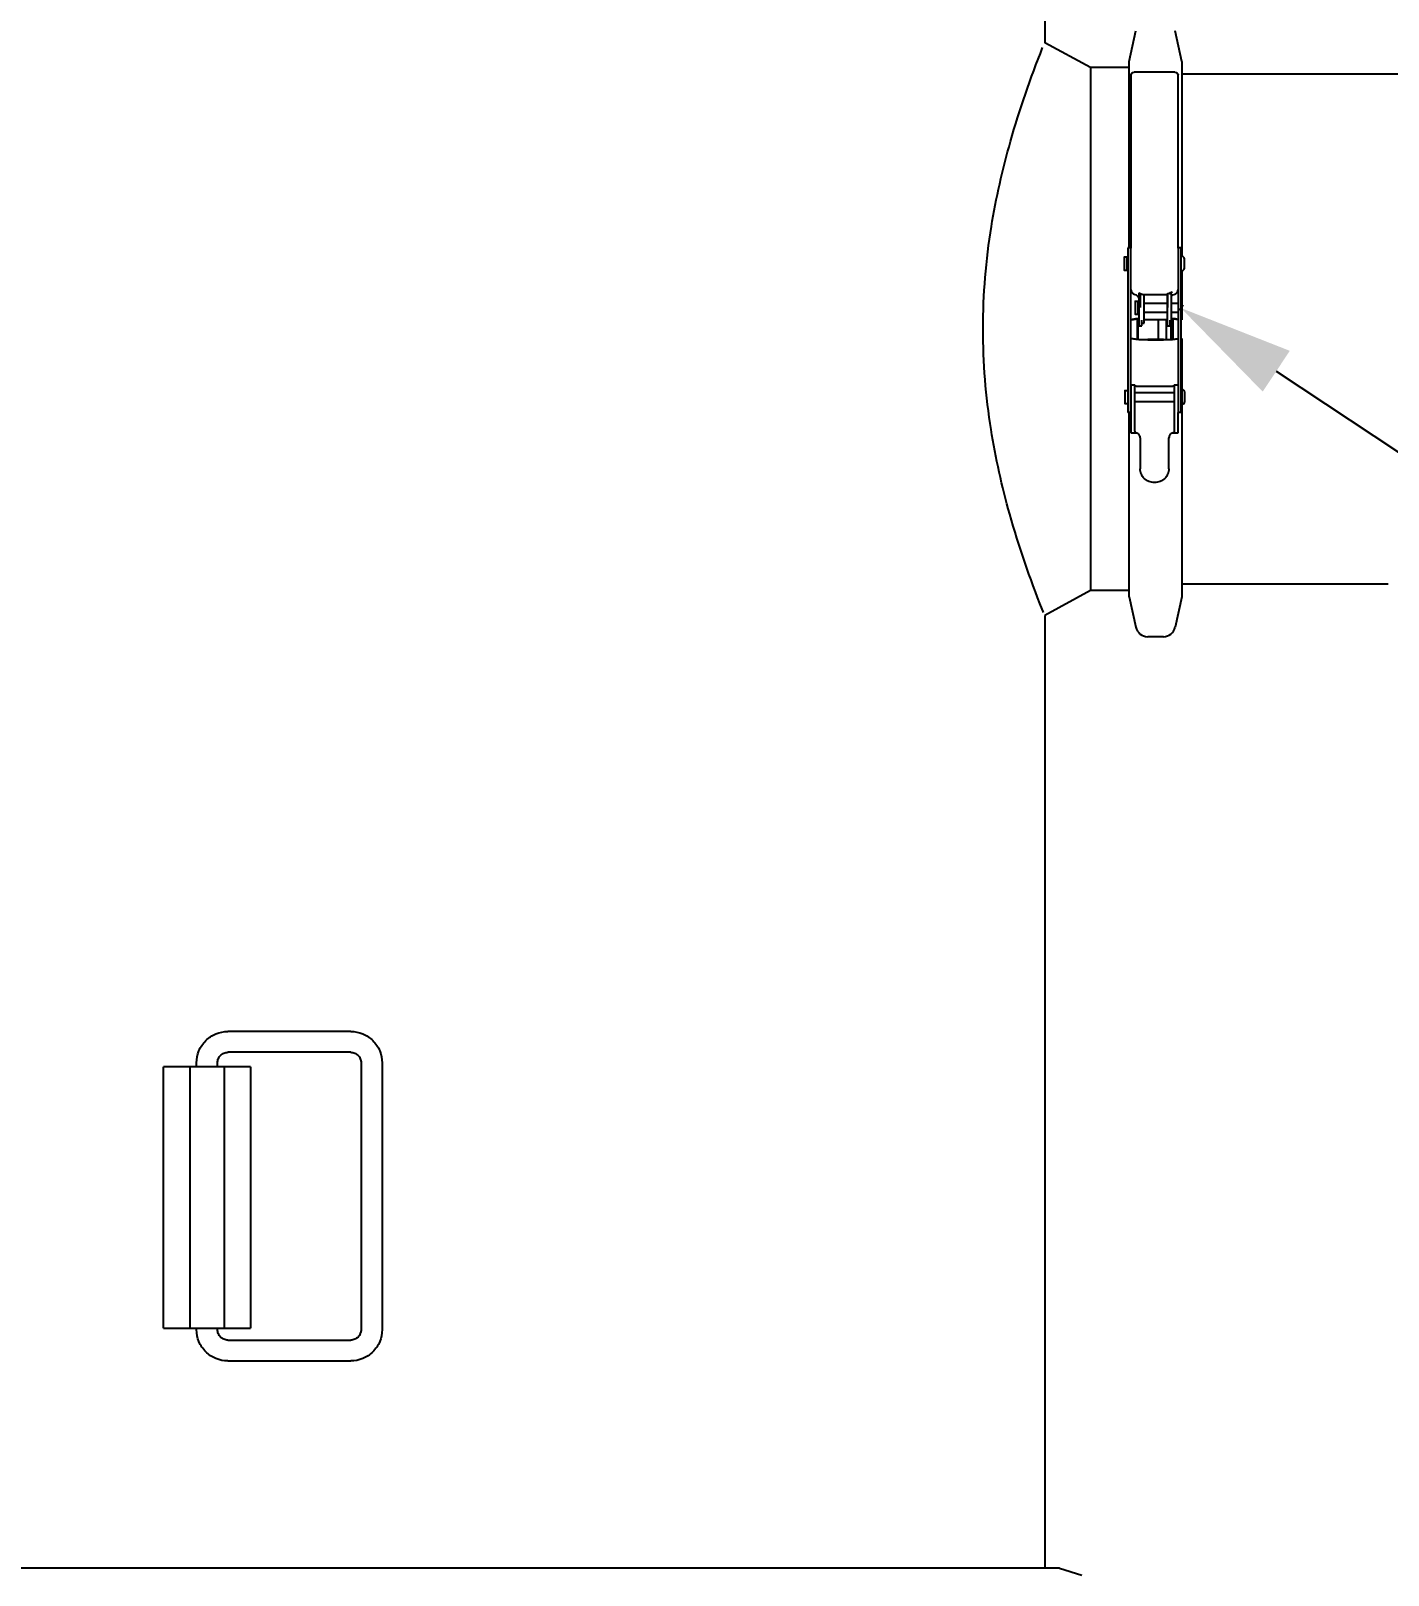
# Model space of a CAD drawing. Header units: millimetres. Extents: x 1186 to 6713, y 237 to 5598.
# Drawn here: x 1824 to 2343, y 2130 to 2720 of the extents above; entities that cross this region are included whole.
import ezdxf

# ---------------------------------------------------------------- set-up
doc = ezdxf.new("R2010")
doc.units = ezdxf.units.MM
doc.header["$LTSCALE"] = 384.175
doc.header["$PDMODE"] = 3
doc.header["$PDSIZE"] = 8
doc.layers.get('0').update_dxf_attribs({"linetype": 'CONTINUOUS'})
doc.layers.get('Defpoints').update_dxf_attribs({"linetype": 'CONTINUOUS'})
doc.styles.get("Standard").update_dxf_attribs({"font": 'calibri.ttf'})
doc.dimstyles.get("Standard").update_dxf_attribs({"dimtxt": 43.75, "dimasz": 43.75, "dimexe": 1.5, "dimexo": 1, "dimtad": 1, "dimdsep": 46, "dimtxsty": 'Standard', "dimblk": '_FILLED', "dimblk1": '_FILLED', "dimblk2": '_FILLED', "dimcen": 0.09, "dimazin": 2, "dimtol": 1, "dimtp": 0.01, "dimtm": 0.01, "dimtfac": 1, "dimtofl": 0, "dimtmove": 0, "dimatfit": 3, "dimldrblk": '_FILLED', "dimfxl": 1, "dimtolj": 1, "dimarcsym": 0})

# ---------------------------------------------------------------- blocks, each defined once
blk = doc.blocks.new('_FILLED')
at = {"color": 0, "linetype": 'ByBlock'}
blk.add_solid([(0, 0), (-1, 0.214), (-1, -0.214)], dxfattribs=at)
blk = doc.blocks.new('*D63')
at = {"color": 0, "lineweight": -2}
for p, q in [((1869.33, 4780.27), (1366.04, 4780.27)), ((1367.54, 4736.52), (1367.54, 3421.12)), ((1367.54, 2059.85), (1367.54, 3375.25)), ((1660.97, 2016.1), (1366.04, 2016.1))]:
    blk.add_line(p, q, dxfattribs=at)
at = {"layer": 'Defpoints', "color": 0}
for p in [(1870.33, 4780.27), (1367.54, 2016.1), (1661.97, 2016.1)]:
    blk.add_point(p, dxfattribs=at)
at = {"color": 0, "linetype": 'ByBlock', "lineweight": -2, "xscale": 43.75, "yscale": 43.75, "zscale": 43.75}
for p, rotation in [((1367.54, 4780.27), 90), ((1367.54, 2016.1), 270)]:
    blk.add_blockref('_FILLED', p, dxfattribs=dict(at, rotation=rotation))
at = {"color": 0, "insert": (1367.54, 3398.18), "char_height": 43.75, "attachment_point": 5}
blk.add_mtext('\\A1;\\A1;C', dxfattribs=at)
blk = doc.blocks.new('*D65')
at = {"color": 0, "lineweight": -2}
for p, q in [((3241.67, 2364.1), (3241.67, 1845.54)), ((1544.56, 2017.1), (1544.56, 1845.54)), ((1588.31, 1847.04), (2389.6, 1847.04)), ((3197.92, 1847.04), (2396.64, 1847.04))]:
    blk.add_line(p, q, dxfattribs=at)
at = {"layer": 'Defpoints', "color": 0}
for p in [(3241.67, 2365.1), (1544.56, 2018.1), (3241.67, 1847.04)]:
    blk.add_point(p, dxfattribs=at)
at = {"color": 0, "linetype": 'ByBlock', "lineweight": -2, "xscale": 43.75, "yscale": 43.75, "zscale": 43.75, "rotation": 180}
blk.add_blockref('_FILLED', (1544.56, 1847.04), dxfattribs=at)
at = {"color": 0, "linetype": 'ByBlock', "lineweight": -2, "xscale": 43.75, "yscale": 43.75, "zscale": 43.75}
blk.add_blockref('_FILLED', (3241.67, 1847.04), dxfattribs=at)
at = {"color": 0, "insert": (2393.12, 1847.04), "char_height": 43.75, "attachment_point": 5}
blk.add_mtext('\\A1;\\A1;I', dxfattribs=at)
blk = doc.blocks.new('*D81')
at = {"color": 0, "lineweight": -2}
for p, q in [((2262.8, 2613.21), (2264.16, 2615.25)), ((2299.79, 2589.82), (2464.23, 2480.73)), ((2624.29, 2374.54), (2488.36, 2464.71)), ((2660.22, 2349.55), (2661.58, 2351.6))]:
    blk.add_line(p, q, dxfattribs=at)
at = {"layer": 'Defpoints', "color": 0}
for p in [(2262.25, 2612.37), (2660.75, 2350.35), (2659.67, 2348.72)]:
    blk.add_point(p, dxfattribs=at)
at = {"color": 0, "linetype": 'ByBlock', "lineweight": -2, "xscale": 43.75, "yscale": 43.75, "zscale": 43.75}
for p, rotation in [((2263.33, 2614), 146.439234375709), ((2660.75, 2350.35), 326.439234375709)]:
    blk.add_blockref('_FILLED', p, dxfattribs=dict(at, rotation=rotation))
at = {"color": 0, "insert": (2476.3, 2472.72), "char_height": 43.75, "attachment_point": 5}
blk.add_mtext('\\A1;\\A1;F', dxfattribs=at)

msp = doc.modelspace()

# ---------------------------------------------------------------- linework, layer by layer
at = {"color": 0, "linetype": 'Continuous'}
for p, q in [((2211.32836, 3020.06629), (2211.32836, 2715.41601)), ((2243.60512, 2708.28015), (2246.16689, 2719.92457)), ((2263.73031, 2708.28015), (2261.16854, 2719.92457)), ((2228.83009, 2705.9385), (2211.32885, 2715.38918)), ((2243.60512, 2705.9362), (2228.82885, 2705.9362)), ((2228.82885, 2705.9362), (2228.82885, 2505.9362)), ((2243.60512, 2636.99205), (2243.60512, 2708.28015)), ((2261.06262, 2704.08646), (2245.46262, 2704.08646)), ((2263.73031, 2708.28015), (2263.73031, 2633.74205)), ((2244.26262, 2702.95115), (2244.26262, 2636.81633)), ((2262.26262, 2636.81625), (2262.26262, 2702.95119)), ((2360.16772, 2703.4362), (2263.73031, 2703.4362)), ((2241.66262, 2633.44217), (2241.66262, 2633.43525)), ((2241.66262, 2633.43525), (2241.66262, 2628.54193)), ((2241.71262, 2633.49205), (2242.81262, 2633.49205)), ((2242.86262, 2633.43491), (2242.86262, 2633.44218)), ((2242.86262, 2628.54193), (2242.86262, 2633.43491)), ((2244.26262, 2636.99205), (2243.06262, 2636.99205)), ((2243.06262, 2636.99205), (2243.06262, 2573.996)), ((2244.26262, 2573.996), (2244.26262, 2636.81633)), ((2263.46262, 2636.99205), (2262.26262, 2636.99205)), ((2262.26262, 2636.81625), (2262.26262, 2573.996)), ((2263.46262, 2573.996), (2263.46262, 2636.99205)), ((2263.66262, 2633.74205), (2263.51262, 2633.74205)), ((2241.71262, 2628.49205), (2242.81262, 2628.49205)), ((2242.91262, 2632.74205), (2243.06262, 2632.74205)), ((2242.91262, 2629.24205), (2243.06262, 2629.24205)), ((2263.66262, 2628.24205), (2263.51262, 2628.24205)), ((2263.73031, 2628.24205), (2263.73031, 2609.50745)), ((2264.66262, 2629.24206), (2264.66262, 2632.74205)), ((2245.86262, 2616.58755), (2245.86262, 2611.6873)), ((2245.91262, 2616.63743), (2247.01262, 2616.63743)), ((2247.06262, 2616.58577), (2247.06262, 2616.58755)), ((2247.06262, 2611.6873), (2247.06262, 2616.58577)), ((2247.11262, 2615.88743), (2247.26262, 2615.88743)), ((2247.26262, 2619.83457), (2247.26262, 2607.19269)), ((2247.78698, 2619.41689), (2247.78698, 2614.20186)), ((2248.85143, 2619.19848), (2257.67372, 2619.19845)), ((2249.28698, 2608.13743), (2249.28698, 2619.19848)), ((2249.28698, 2615.88743), (2258.06262, 2615.88743)), ((2258.06262, 2619.27581), (2258.06262, 2607.19269)), ((2258.28698, 2619.41689), (2258.28698, 2614.20186)), ((2259.78698, 2608.13743), (2259.78698, 2619.41689)), ((2259.78698, 2615.88743), (2262.21262, 2615.88743)), ((2244.26262, 2609.61174), (2246.16695, 2609.91378)), ((2245.16772, 2609.49545), (2244.26262, 2609.5024)), ((2247.26262, 2609.82772), (2245.16772, 2609.49545)), ((2245.86262, 2611.6873), (2245.86262, 2611.68909)), ((2245.91262, 2611.63743), (2247.01262, 2611.63743)), ((2246.82702, 2602.11323), (2246.82702, 2609.75863)), ((2246.82969, 2609.75905), (2246.82969, 2602.11281)), ((2247.11262, 2612.38743), (2247.26262, 2612.38743)), ((2249.28698, 2612.38743), (2258.06262, 2612.38743)), ((2258.06262, 2609.45866), (2249.28698, 2609.45866)), ((2254.82702, 2601.88786), (2254.82702, 2609.45866)), ((2257.66772, 2609.45866), (2257.66772, 2601.89451)), ((2259.78698, 2612.38743), (2262.21262, 2612.38743)), ((2262.16772, 2609.49545), (2259.78698, 2609.87306)), ((2260.26772, 2609.79681), (2260.26772, 2602.07505)), ((2261.16854, 2609.91377), (2262.26262, 2609.74024)), ((2262.26262, 2609.49618), (2262.16772, 2609.49545)), ((2263.46262, 2609.54991), (2263.73035, 2609.50744)), ((2263.73035, 2609.50744), (2263.46262, 2609.50539)), ((2187.75541, 2605.9362), (2187.75551, 2606.14945)), ((2247.26262, 2607.19269), (2248.46262, 2607.19269)), ((2248.46262, 2607.19269), (2248.46262, 2609.28136)), ((2248.46262, 2608.13743), (2249.28698, 2608.13743)), ((2258.06262, 2607.19269), (2259.26262, 2607.19269)), ((2259.26262, 2607.19269), (2259.26262, 2609.28136)), ((2259.26262, 2608.13743), (2259.78698, 2608.13743)), ((2259.66772, 2601.97006), (2259.66772, 2608.13743)), ((2244.26262, 2602.3695), (2245.16772, 2602.37645)), ((2246.16689, 2601.95807), (2244.26262, 2602.26015)), ((2245.16772, 2602.37645), (2247.72958, 2601.97006)), ((2256.67597, 2601.88786), (2250.65946, 2601.88786)), ((2250.65946, 2601.83202), (2256.67597, 2601.83202)), ((2259.60591, 2601.97006), (2262.16772, 2602.37645)), ((2262.26262, 2602.13163), (2261.16848, 2601.95806)), ((2262.16772, 2602.37645), (2262.26262, 2602.37572)), ((2263.46262, 2602.36651), (2263.73035, 2602.36446)), ((2263.73035, 2602.36446), (2263.46262, 2602.32199)), ((2263.73031, 2602.36445), (2263.73031, 2582.746)), ((2241.86262, 2582.44612), (2241.86262, 2577.54588)), ((2241.91262, 2582.496), (2243.01262, 2582.496)), ((2244.26262, 2581.746), (2244.27406, 2581.746)), ((2244.27406, 2584.66641), (2245.77406, 2584.66641)), ((2244.27406, 2584.66641), (2244.27406, 2566.26771)), ((2245.77406, 2566.84163), (2245.77406, 2584.66641)), ((2245.77406, 2581.746), (2260.77406, 2581.746)), ((2246.27406, 2584.15121), (2260.27406, 2584.15121)), ((2260.77406, 2584.66641), (2262.26262, 2584.66641)), ((2260.77406, 2584.66641), (2260.77406, 2566.84162)), ((2263.46262, 2581.746), (2263.61262, 2581.746)), ((2263.66262, 2582.69613), (2263.66262, 2577.2982)), ((2263.86262, 2582.746), (2263.71262, 2582.746)), ((2264.86262, 2578.24601), (2264.86262, 2581.746)), ((2241.91262, 2577.496), (2243.01262, 2577.496)), ((2244.26262, 2573.996), (2243.06262, 2573.996)), ((2243.60512, 2503.59225), (2243.60512, 2573.996)), ((2244.26262, 2578.246), (2244.27406, 2578.246)), ((2245.77406, 2578.246), (2260.77406, 2578.246)), ((2263.46262, 2573.996), (2262.26262, 2573.996)), ((2262.27406, 2566.26771), (2262.27406, 2573.996)), ((2263.46262, 2578.246), (2263.61262, 2578.246)), ((2263.66262, 2577.31996), (2263.66262, 2577.29589)), ((2263.86262, 2577.246), (2263.71262, 2577.246)), ((2263.73031, 2577.29589), (2263.73031, 2503.59225)), ((2244.27406, 2566.26771), (2246.27406, 2566.26771)), ((2247.77406, 2564.38234), (2247.77406, 2552.45935)), ((2258.77406, 2552.45935), (2258.77406, 2564.38234)), ((2260.27406, 2566.26771), (2262.27406, 2566.26771)), ((2228.83009, 2505.9339), (2211.32885, 2496.48323)), ((2243.60512, 2505.9362), (2228.82885, 2505.9362)), ((2243.60512, 2503.59225), (2246.16689, 2491.94784)), ((2263.73031, 2503.59225), (2261.16854, 2491.94784)), ((2342.52543, 2508.4362), (2263.73031, 2508.4362)), ((2210.56411, 2498.2403), (2210.34349, 2498.79535)), ((2210.84683, 2497.53226), (2210.54066, 2498.30062)), ((2211.32836, 2496.45639), (2211.32836, 2132.20612)), ((2256.67597, 2488.3362), (2250.65946, 2488.3362)), ((1946.11082, 2337.4362), (1899.19551, 2337.4362)), ((1946.11082, 2329.4362), (1899.19551, 2329.4362)), ((1907.82885, 2323.9362), (1874.59101, 2323.9362)), ((1874.59101, 2223.9362), (1874.59101, 2323.9362)), ((1884.70993, 2223.9362), (1884.70993, 2323.9362)), ((1887.20993, 2323.9362), (1887.20993, 2325.4362)), ((1895.20993, 2323.9362), (1895.20993, 2325.4362)), ((1897.70993, 2323.9362), (1897.70993, 2223.9362)), ((1907.82885, 2323.9362), (1907.82885, 2223.9362)), ((1950.0964, 2325.4362), (1950.0964, 2223.4362)), ((1958.0964, 2325.4362), (1958.0964, 2223.4362)), ((1874.59101, 2223.9362), (1907.82885, 2223.9362)), ((1887.20993, 2223.4362), (1887.20993, 2223.9362)), ((1895.20993, 2223.4362), (1895.20993, 2223.9362)), ((1899.19551, 2219.4362), (1946.11082, 2219.4362)), ((1899.19551, 2211.4362), (1946.11082, 2211.4362)), ((2216.91359, 2132.20612), (1567.39592, 2132.20612)), ((2216.91359, 2132.20612), (2225.49834, 2129.5815))]:
    msp.add_line(p, q, dxfattribs=at)
for points in [[(2244.26265, 2621.0921), (2244.26432, 2621.02062), (2244.26851, 2620.94973), (2244.27519, 2620.8794), (2244.28433, 2620.8097), (2244.29588, 2620.7407), (2244.30977, 2620.67254), (2244.3259, 2620.60542), (2244.34415, 2620.53955), (2244.3644, 2620.4751), (2244.38654, 2620.41219), (2244.41049, 2620.35083), (2244.43614, 2620.29105), (2244.46342, 2620.23282), (2244.49225, 2620.17614), (2244.52255, 2620.121), (2244.55419, 2620.0675), (2244.58705, 2620.01569), (2244.62107, 2619.96552), (2244.6562, 2619.91701), (2244.69231, 2619.87021), (2244.72928, 2619.82516), (2244.767, 2619.78188), (2244.80537, 2619.74034), (2244.84446, 2619.70033), (2244.88422, 2619.66187), (2244.92453, 2619.62498), (2244.96531, 2619.58968), (2245.00648, 2619.55597), (2245.04794, 2619.52383), (2245.08964, 2619.49326), (2245.13149, 2619.46422), (2245.17334, 2619.43675), (2245.21504, 2619.41084), (2245.25645, 2619.38648), (2245.29766, 2619.36355), (2245.33878, 2619.3419), (2245.37958, 2619.32163), (2245.4199, 2619.30273), (2245.45982, 2619.2851), (2245.49938, 2619.26866), (2245.53857, 2619.25336), (2245.57745, 2619.23913), (2245.61599, 2619.22592), (2245.65396, 2619.21377), (2245.69039, 2619.20289), (2245.72572, 2619.19306), (2245.75207, 2619.18618)], [(2245.75228, 2619.18613), (2246.26972, 2618.97384), (2246.70042, 2618.63436), (2247.02257, 2618.19181), (2247.21501, 2617.6735), (2247.24353, 2617.4126)], [(2259.78698, 2618.58089), (2259.8299, 2618.6396), (2260.26249, 2618.9779), (2260.77308, 2619.18616)], [(2260.77316, 2619.18618), (2260.80052, 2619.19333), (2260.83654, 2619.20338), (2260.87355, 2619.21447), (2260.91219, 2619.2269), (2260.95146, 2619.24043), (2260.9911, 2619.25504), (2261.03108, 2619.27077), (2261.07146, 2619.28769), (2261.11222, 2619.30587), (2261.15341, 2619.32538), (2261.19509, 2619.34634), (2261.23705, 2619.3687), (2261.2791, 2619.39242), (2261.32145, 2619.41768), (2261.36405, 2619.44456), (2261.40678, 2619.47308), (2261.44947, 2619.50323), (2261.49195, 2619.53498), (2261.53418, 2619.56837), (2261.57606, 2619.60341), (2261.61751, 2619.6401), (2261.65843, 2619.67844), (2261.69873, 2619.71841), (2261.73829, 2619.75998), (2261.77713, 2619.80324), (2261.81527, 2619.84834), (2261.85257, 2619.89528), (2261.88889, 2619.94402), (2261.92412, 2619.99452), (2261.95816, 2620.04673), (2261.99095, 2620.10069), (2262.0224, 2620.15638), (2262.05237, 2620.21371), (2262.08073, 2620.27264), (2262.10743, 2620.3332), (2262.13238, 2620.39538), (2262.15548, 2620.4592), (2262.17662, 2620.52463), (2262.19571, 2620.59157), (2262.21262, 2620.65985), (2262.22722, 2620.72927), (2262.23938, 2620.79958), (2262.24905, 2620.87065), (2262.25616, 2620.94237), (2262.26068, 2621.01469), (2262.26256, 2621.08761)]]:
    msp.add_lwpolyline(points, dxfattribs=at)
for centre, radius, start, end in [((2241.71262, 2633.44205), 0.05, 90, 179.8630957), ((2242.81262, 2633.44205), 0.05, 0.1428953, 90), ((2263.51262, 2633.69205), 0.05, 90, 179.86033553), ((2263.66262, 2632.74205), 1, 0, 90), ((2241.71262, 2628.54205), 0.05, 180.13725763, 270), ((2242.81262, 2628.54205), 0.05, 270, 359.86274237), ((2242.91262, 2632.79205), 0.05, 180.10869823, 270), ((2242.91262, 2629.19205), 0.05, 90, 179.89156032), ((2263.51262, 2628.29205), 0.05, 180.13304851, 270), ((2263.66262, 2629.24205), 1, 270, 360), ((2245.91262, 2616.58743), 0.05, 90, 179.85925158), ((2247.01262, 2616.58743), 0.05, 0.13936828, 90), ((2247.11262, 2615.93743), 0.05, 180.10991859, 270), ((2256.66113, 2623.02133), 4.00062, 293.12795295, 293.98540824), ((2262.21262, 2615.93743), 0.05, 270, 359.89008135), ((2245.91262, 2611.68743), 0.05, 180.14075488, 270), ((2247.01262, 2611.68743), 0.05, 270, 359.85924511), ((2247.11262, 2612.33743), 0.05, 90, 179.89033995), ((2262.21262, 2612.33743), 0.05, 0.1096601, 90), ((2241.91262, 2582.446), 0.05, 90, 179.8630957), ((2243.01262, 2582.446), 0.05, 0.1428953, 90), ((2263.61262, 2581.796), 0.05, 270, 359.89130171), ((2263.71262, 2582.696), 0.05, 90, 179.86033553), ((2263.86262, 2581.746), 1, 0, 90), ((2241.91262, 2577.546), 0.05, 180.13725763, 270), ((2243.01262, 2577.546), 0.05, 270, 359.86274237), ((2263.61262, 2578.196), 0.05, 0.10843973, 90), ((2263.71262, 2577.296), 0.05, 180.13304851, 270), ((2263.86262, 2578.246), 1, 270, 360), ((2250.65946, 2492.9362), 4.6, 192.41073929, 270), ((2256.67597, 2492.9362), 4.6, 270, 347.58926399)]:
    msp.add_arc(centre, radius, start, end, dxfattribs=at)
for points, knots in [([(2187.75551, 2606.14945), (2187.76724, 2619.17077), (2189.81145, 2643.36025), (2198.0084, 2679.29303), (2205.84782, 2701.78144), (2210.52082, 2713.52332)], [0, 0, 0, 0, 0.353978118, 0.65645351, 1, 1, 1, 1]), ([(2244.26262, 2702.95163), (2244.26246, 2703.24162), (2244.52388, 2703.86467), (2245.15533, 2704.08646), (2245.46262, 2704.08646)], [0, 0, 0, 0, 0.485519413, 1, 1, 1, 1]), ([(2261.06262, 2704.08646), (2261.36993, 2704.08646), (2262.00138, 2703.86467), (2262.26278, 2703.24162), (2262.26262, 2702.95163)], [0, 0, 0, 0, 0.514490682, 1, 1, 1, 1]), ([(2260.04217, 2620.1205), (2259.73496, 2620.03366), (2259.13826, 2619.80014), (2258.57803, 2619.4954), (2258.2874, 2619.36617)], [0, 0, 0, 0, 0.500931733, 1, 1, 1, 1]), ([(2260.04217, 2620.1205), (2259.80719, 2620.05407), (2259.40083, 2619.71298), (2259.26264, 2619.22425), (2259.26262, 2618.98664)], [0, 0, 0, 0, 0.506833103, 1, 1, 1, 1]), ([(2246.16695, 2609.91378), (2246.22206, 2609.92252), (2246.58333, 2609.96112), (2246.94639, 2609.97537), (2247.25344, 2609.98717)], [0, 0, 0, 0, 0.153673198, 1, 1, 1, 1]), ([(2259.80747, 2609.99686), (2259.96491, 2609.99175), (2260.41868, 2609.97203), (2260.87513, 2609.9603), (2261.16854, 2609.91377)], [0, 0, 0, 0, 0.346504812, 1, 1, 1, 1]), ([(2210.34349, 2498.79535), (2205.61955, 2510.70354), (2197.79485, 2533.28646), (2189.72893, 2569.1575), (2187.75552, 2593.08549), (2187.75541, 2605.9362)], [0, 0, 0, 0, 0.349101191, 0.649815356, 1, 1, 1, 1]), ([(2250.65946, 2601.83202), (2249.6987, 2601.83202), (2248.20419, 2601.87164), (2246.69794, 2601.87385), (2246.16689, 2601.95807)], [0, 0, 0, 0, 0.641170474, 1, 1, 1, 1]), ([(2247.72958, 2601.97006), (2248.07593, 2601.91514), (2249.05825, 2601.91369), (2250.03291, 2601.88786), (2250.65946, 2601.88786)], [0, 0, 0, 0, 0.358852153, 1, 1, 1, 1]), ([(2256.67597, 2601.88786), (2257.30256, 2601.88786), (2258.27724, 2601.91369), (2259.25957, 2601.91515), (2259.60591, 2601.97006)], [0, 0, 0, 0, 0.641170381, 1, 1, 1, 1]), ([(2261.16848, 2601.95806), (2260.63742, 2601.87384), (2259.13119, 2601.87164), (2257.6367, 2601.83202), (2256.67597, 2601.83202)], [0, 0, 0, 0, 0.358844399, 1, 1, 1, 1]), ([(2246.27406, 2584.15121), (2246.20915, 2584.15121), (2246.09251, 2584.15408), (2245.92861, 2584.16346), (2245.84324, 2584.17978), (2245.77414, 2584.19205), (2245.77406, 2584.20611)], [0, 0, 0, 0, 0.38379701, 0.705103762, 0.916848807, 1, 1, 1, 1]), ([(2260.77406, 2584.20611), (2260.77399, 2584.19203), (2260.70484, 2584.17982), (2260.61949, 2584.16344), (2260.45561, 2584.15408), (2260.33897, 2584.15121), (2260.27406, 2584.15121)], [0, 0, 0, 0, 0.083251919, 0.294924135, 0.616189793, 1, 1, 1, 1]), ([(2245.77406, 2566.84184), (2245.77413, 2566.72142), (2245.82987, 2566.52425), (2246.02632, 2566.31973), (2246.187, 2566.26771), (2246.27406, 2566.26771)], [0, 0, 0, 0, 0.433207572, 0.686806478, 1, 1, 1, 1]), ([(2247.77406, 2564.38234), (2247.77406, 2564.62735), (2247.66745, 2565.12785), (2247.21875, 2565.75383), (2246.5551, 2566.1709), (2246.03402, 2566.26771), (2245.77406, 2566.26771)], [0, 0, 0, 0, 0.2424385, 0.489588318, 0.742766273, 1, 1, 1, 1]), ([(2260.77406, 2566.26771), (2260.5141, 2566.26771), (2259.99304, 2566.17076), (2259.32937, 2565.75381), (2258.88053, 2565.12787), (2258.77406, 2564.62734), (2258.77406, 2564.38234)], [0, 0, 0, 0, 0.257240685, 0.51041281, 0.757568313, 1, 1, 1, 1]), ([(2260.77406, 2566.84184), (2260.774, 2566.72142), (2260.71825, 2566.52425), (2260.52181, 2566.31973), (2260.36112, 2566.26771), (2260.27406, 2566.26771)], [0, 0, 0, 0, 0.433205586, 0.686802906, 1, 1, 1, 1]), ([(2258.77406, 2552.45935), (2258.77406, 2551.79999), (2258.49436, 2550.44978), (2257.29032, 2548.73603), (2255.4599, 2547.57247), (2253.27374, 2547.15973), (2251.08776, 2547.57263), (2249.25747, 2548.73604), (2248.05374, 2550.44986), (2247.77406, 2551.8), (2247.77406, 2552.45935)], [0, 0, 0, 0, 0.118819014, 0.240552472, 0.367912, 0.500019788, 0.632111533, 0.759454601, 0.881182857, 1, 1, 1, 1]), ([(1887.20993, 2325.4362), (1887.20993, 2326.99618), (1887.82974, 2330.14673), (1889.61604, 2332.81511), (1890.71788, 2333.91893)], [0, 0, 0, 0, 0.500055176, 1, 1, 1, 1]), ([(1890.71788, 2333.91893), (1891.81992, 2335.02297), (1894.4853, 2336.81409), (1897.63592, 2337.4362), (1899.19551, 2337.4362)], [0, 0, 0, 0, 0.500055108, 1, 1, 1, 1]), ([(1946.11082, 2337.4362), (1947.67041, 2337.4362), (1950.82103, 2336.81409), (1953.48641, 2335.02297), (1954.58845, 2333.91893)], [0, 0, 0, 0, 0.499944865, 1, 1, 1, 1]), ([(1954.58845, 2333.91893), (1955.69029, 2332.81511), (1957.4766, 2330.14673), (1958.0964, 2326.99618), (1958.0964, 2325.4362)], [0, 0, 0, 0, 0.49994485, 1, 1, 1, 1]), ([(1895.20993, 2325.4362), (1895.20993, 2325.95721), (1895.41662, 2327.00855), (1896.01246, 2327.89915), (1896.37983, 2328.26718)], [0, 0, 0, 0, 0.500477963, 1, 1, 1, 1]), ([(1896.37983, 2328.26718), (1896.74621, 2328.63422), (1897.63139, 2329.22942), (1898.67791, 2329.4362), (1899.19551, 2329.4362)], [0, 0, 0, 0, 0.500482244, 1, 1, 1, 1]), ([(1946.11082, 2329.4362), (1946.62842, 2329.4362), (1947.67494, 2329.22942), (1948.56013, 2328.63422), (1948.9265, 2328.26718)], [0, 0, 0, 0, 0.499517756, 1, 1, 1, 1]), ([(1948.9265, 2328.26718), (1949.29387, 2327.89915), (1949.88971, 2327.00855), (1950.0964, 2325.95721), (1950.0964, 2325.4362)], [0, 0, 0, 0, 0.499522037, 1, 1, 1, 1]), ([(1890.71788, 2214.95347), (1889.61604, 2216.0573), (1887.82974, 2218.72568), (1887.20993, 2221.87622), (1887.20993, 2223.4362)], [0, 0, 0, 0, 0.49994485, 1, 1, 1, 1]), ([(1896.37983, 2220.60522), (1896.01246, 2220.97326), (1895.41662, 2221.86385), (1895.20993, 2222.9152), (1895.20993, 2223.4362)], [0, 0, 0, 0, 0.499522037, 1, 1, 1, 1]), ([(1899.19551, 2219.4362), (1898.67791, 2219.4362), (1897.63139, 2219.64299), (1896.74621, 2220.23819), (1896.37983, 2220.60522)], [0, 0, 0, 0, 0.499517756, 1, 1, 1, 1]), ([(1948.9265, 2220.60522), (1948.56013, 2220.23819), (1947.67494, 2219.64299), (1946.62842, 2219.4362), (1946.11082, 2219.4362)], [0, 0, 0, 0, 0.500482244, 1, 1, 1, 1]), ([(1950.0964, 2223.4362), (1950.0964, 2222.9152), (1949.88971, 2221.86385), (1949.29387, 2220.97326), (1948.9265, 2220.60522)], [0, 0, 0, 0, 0.500477963, 1, 1, 1, 1]), ([(1958.0964, 2223.4362), (1958.0964, 2221.87622), (1957.4766, 2218.72568), (1955.69029, 2216.0573), (1954.58845, 2214.95347)], [0, 0, 0, 0, 0.500055176, 1, 1, 1, 1]), ([(1899.19551, 2211.4362), (1897.63592, 2211.4362), (1894.4853, 2212.05832), (1891.81992, 2213.84944), (1890.71788, 2214.95347)], [0, 0, 0, 0, 0.499944865, 1, 1, 1, 1]), ([(1954.58845, 2214.95347), (1953.48641, 2213.84944), (1950.82103, 2212.05832), (1947.67041, 2211.4362), (1946.11082, 2211.4362)], [0, 0, 0, 0, 0.500055108, 1, 1, 1, 1])]:
    msp.add_open_spline(points, degree=3, knots=knots, dxfattribs=at)
for points in [[(2247.26262, 2619.83455), (2247.66592, 2619.65556), (2248.04608, 2619.42135), (2248.46262, 2619.27582)], [(2248.46262, 2619.27582), (2248.58737, 2619.23224), (2248.71929, 2619.19845), (2248.85143, 2619.19848)], [(2257.67372, 2619.19845), (2257.80589, 2619.19843), (2257.93784, 2619.23222), (2258.06262, 2619.27581)], [(2258.23252, 2619.34224), (2258.17659, 2619.31837), (2258.12003, 2619.29586), (2258.06262, 2619.27581)]]:
    msp.add_open_spline(points, degree=3, dxfattribs=at)

# ---------------------------------------------------------------- dimensions: what is measured, and where the dimension line sits
at = {"color": 0}
dim = msp.add_linear_dim(base=(1367.54403, 2016.09641), p1=(1870.32885, 4780.27166), p2=(1661.97033, 2016.09641), angle=90, text='\\A1;C', dimstyle='Standard', override={"dimtad": 0, "dimtih": 1, "dimtoh": 1, "dimdec": 4, "dimzin": 0, "dimtxsty": 'Standard', "dimcen": 62.865, "dimadec": 0, "dimazin": 0, "dimtdec": 4, "dimtzin": 0}, dxfattribs=at)
dim.commit()
dim.dimension.update_dxf_attribs({"geometry": '*D63', "text_midpoint": (1367.54403, 3398.18404)})
dim = msp.add_linear_dim(base=(2660.74946, 2350.35042), p1=(2262.24795, 2612.37282), p2=(2659.66772, 2348.71984), angle=326.43923438, text='\\A1;F', dimstyle='Standard', override={"dimtad": 0, "dimtih": 1, "dimtoh": 1, "dimdec": 4, "dimzin": 0, "dimtxsty": 'Standard', "dimcen": 62.865, "dimadec": 0, "dimazin": 0, "dimtdec": 4, "dimtzin": 0})
dim.commit()
dim.dimension.update_dxf_attribs({"geometry": '*D81', "text_midpoint": (2476.29505, 2472.71966), "dimtype": 161})
dim = msp.add_linear_dim(base=(3241.67272, 1847.03747), p1=(1544.55988, 2018.09641), p2=(3241.67272, 2365.09641), text='\\A1;I', dimstyle='Standard', override={"dimtad": 0, "dimtih": 1, "dimtoh": 1, "dimdec": 4, "dimzin": 0, "dimtxsty": 'Standard', "dimcen": 62.865, "dimadec": 0, "dimazin": 0, "dimtdec": 4, "dimtzin": 0})
dim.commit()
dim.dimension.update_dxf_attribs({"geometry": '*D65', "text_midpoint": (2393.1163, 1847.03747)})

doc.saveas('drawing.dxf')
